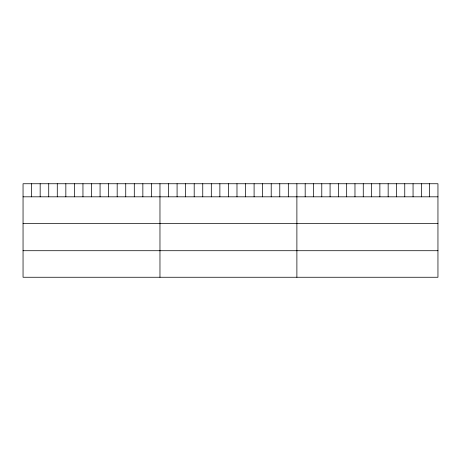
<?xml version="1.0" encoding="UTF-8"?>
<svg xmlns="http://www.w3.org/2000/svg" width="461" height="461" viewBox="0 0 461 461"><rect width="100%" height="100%" fill="white"/><g stroke="black" fill="none" stroke-linecap="round" stroke-linejoin="round"><path stroke-width="0.69" d="M437.95 196.818L437.95 277.257L23.05 277.257L23.05 183.743L437.95 183.743L437.95 196.818L23.05 196.818M23.05 223.366L437.95 223.366M23.05 250.715L437.95 250.715M429.652 183.743L429.652 196.818M421.354 183.743L421.354 196.818M413.056 183.743L413.056 196.818M404.758 183.743L404.758 196.818M396.46 183.743L396.46 196.818M388.162 183.743L388.162 196.818M379.864 183.743L379.864 196.818M371.566 183.743L371.566 196.818M363.268 183.743L363.268 196.818M354.97 183.743L354.97 196.818M346.672 183.743L346.672 196.818M338.374 183.743L338.374 196.818M330.076 183.743L330.076 196.818M321.778 183.743L321.778 196.818M313.48 183.743L313.48 196.818M305.182 183.743L305.182 196.818M296.884 183.743L296.884 277.257M288.327 183.743L288.327 196.818M279.769 183.743L279.769 196.818M271.212 183.743L271.212 196.818M262.655 183.743L262.655 196.818M254.097 183.743L254.097 196.818M245.54 183.743L245.54 196.818M236.983 183.743L236.983 196.818M228.425 183.743L228.425 196.818M219.868 183.743L219.868 196.818M211.311 183.743L211.311 196.818M202.754 183.743L202.754 196.818M194.196 183.743L194.196 196.818M185.639 183.743L185.639 196.818M177.082 183.743L177.082 196.818M168.524 183.743L168.524 196.818M159.967 183.743L159.967 277.257M151.41 183.743L151.41 196.818M142.852 183.743L142.852 196.818M134.295 183.743L134.295 196.818M125.738 183.743L125.738 196.818M117.18 183.743L117.18 196.818M108.623 183.743L108.623 196.818M100.066 183.743L100.066 196.818M91.509 183.743L91.509 196.818M82.951 183.743L82.951 196.818M74.394 183.743L74.394 196.818M65.837 183.743L65.837 196.818M57.279 183.743L57.279 196.818M48.722 183.743L48.722 196.818M40.165 183.743L40.165 196.818M31.607 183.743L31.607 196.818"/></g></svg>
